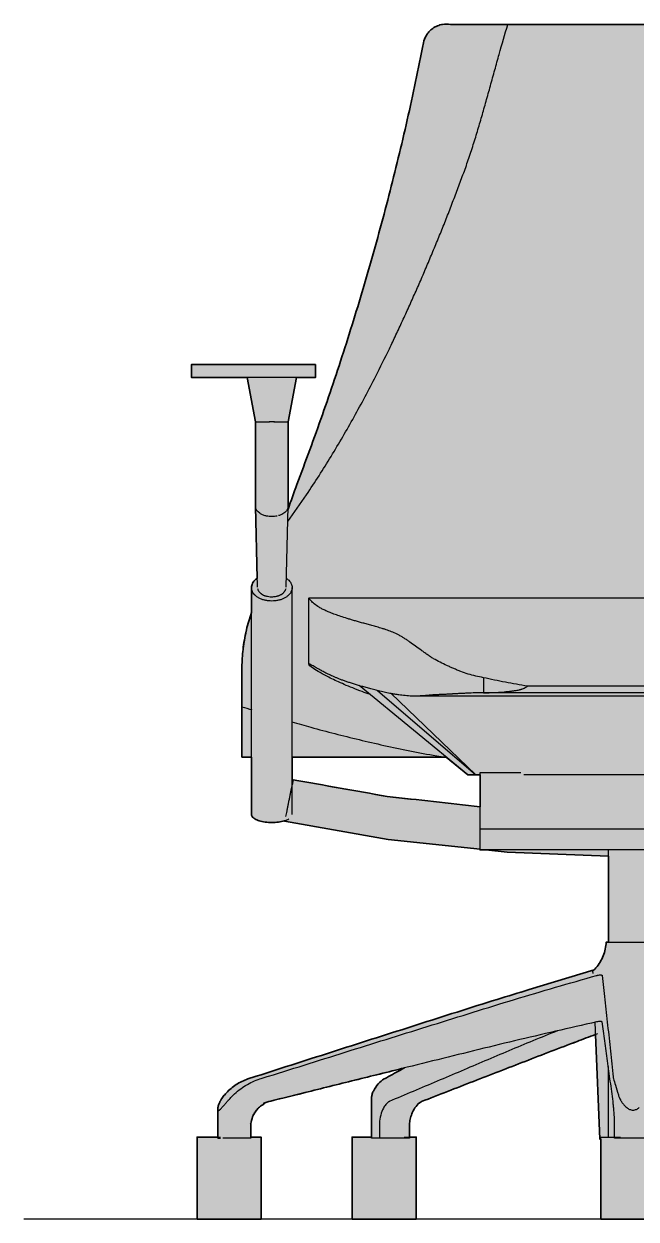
# Model space of a CAD drawing. Header units: millimetres. Extents: x 0 to 2114, y 0 to 2230.
# Drawn here: x 0 to 474, y 1303 to 2228 of the extents above; entities that cross this region are included whole.
import ezdxf

# ---------------------------------------------------------------- set-up
doc = ezdxf.new("R2010")
doc.units = ezdxf.units.MM
doc.layers.add('Blocks', color=7, linetype='Continuous')
doc.layers.add('Blocks$Fill', color=7, linetype='Continuous', true_color=0xffffff)
for name, color, linetype, lineweight, true_color in [('Blocks$Inner', 7, 'Continuous', 25, 0x007f00), ('Blocks$Outline', 7, 'Continuous', 35, 0xff3f3f), ('Groud', 7, 'Continuous', 25, 0x243775)]:
    doc.layers.add(name, color=color, linetype=linetype, lineweight=lineweight, true_color=true_color)

# ---------------------------------------------------------------- blocks, each defined once
blk = doc.blocks.new('Saly Office Chair Front')
at = {"layer": 'Blocks$Fill'}
h = blk.add_hatch(color=256, dxfattribs=at)
h.paths.add_polyline_path([(322.04, 923.9), (321.83, 923.85), (321.34, 923.7), (320.85, 923.55), (320.37, 923.37), (319.9, 923.19), (319.43, 922.99), (318.96, 922.78), (318.51, 922.55), (318.06, 922.32), (317.62, 922.07), (317.19, 921.81), (316.77, 921.54), (316.36, 921.26), (315.95, 920.96), (315.56, 920.66), (315.17, 920.35), (314.79, 920.02), (314.52, 919.77), (314.25, 919.52), (313.98, 919.26), (313.72, 919), (313.47, 918.73), (313.23, 918.45), (312.99, 918.17), (312.75, 917.89), (312.52, 917.6), (312.3, 917.31), (312.09, 917.01), (311.88, 916.72), (311.67, 916.41), (311.48, 916.1), (311.29, 915.79), (311.11, 915.48), (310.93, 915.16), (310.76, 914.84), (310.6, 914.52), (310.44, 914.19), (310.29, 913.86), (310.15, 913.53), (310.01, 913.19), (309.88, 912.86), (309.76, 912.52), (309.65, 912.18), (309.54, 911.83), (309.44, 911.49), (309.34, 911.14), (309.26, 910.79), (309.18, 910.44), (309.11, 910.09), (296.47, 850.35), (282.32, 791.92), (266.61, 734.32), (249.41, 677.71), (230.87, 622.32), (211.09, 568.27), (204.37, 549.29), (204.42, 616.87), (210.77, 651.03), (225.46, 651.03), (225.46, 661.21), (129.67, 661.21), (129.67, 651.03), (172.67, 651.03), (179.02, 616.87), (180.44, 495.74), (180.18, 495.56), (179.93, 495.38), (179.68, 495.19), (179.45, 495), (179.22, 494.81), (178.99, 494.61), (178.78, 494.41), (178.57, 494.2), (178.4, 494.02), (178.23, 493.84), (178.06, 493.65), (177.91, 493.47), (177.75, 493.28), (177.61, 493.09), (177.47, 492.89), (177.33, 492.7), (177.21, 492.5), (177.09, 492.3), (176.97, 492.1), (176.86, 491.9), (176.76, 491.7), (176.66, 491.49), (176.58, 491.29), (176.49, 491.08), (176.42, 490.87), (176.35, 490.66), (176.28, 490.45), (176.23, 490.24), (176.18, 490.03), (176.13, 489.82), (176.1, 489.61), (176.07, 489.39), (176.04, 489.18), (176.03, 488.97), (176.02, 488.75), (176.01, 488.54), (176.01, 469.24), (174.91, 465.94), (173.9, 462.61), (172.98, 459.26), (171.95, 455.04), (171.18, 451.39), (170.51, 447.79), (169.96, 444.25), (169.51, 440.75), (169.16, 437.33), (168.9, 433.95), (168.73, 430.6), (168.64, 427.27), (168.64, 411.58), (168.64, 396.45), (168.64, 358.36), (168.64, 357.44), (176.01, 357.44), (176.01, 313.1), (176.01, 313.04), (176.02, 312.97), (176.02, 312.91), (176.03, 312.84), (176.03, 312.78), (176.04, 312.71), (176.05, 312.65), (176.07, 312.59), (176.08, 312.52), (176.1, 312.46), (176.11, 312.39), (176.13, 312.33), (176.15, 312.26), (176.18, 312.2), (176.2, 312.13), (176.23, 312.07), (176.25, 312.01), (176.28, 311.94), (176.31, 311.88), (176.35, 311.81), (176.38, 311.75), (176.42, 311.69), (176.45, 311.62), (176.49, 311.56), (176.53, 311.5), (176.58, 311.44), (176.62, 311.37), (176.66, 311.31), (176.71, 311.25), (176.76, 311.19), (176.86, 311.06), (176.97, 310.94), (177.09, 310.82), (177.21, 310.7), (177.33, 310.58), (177.47, 310.46), (177.61, 310.34), (177.75, 310.23), (177.91, 310.11), (178.06, 310), (178.23, 309.89), (178.4, 309.77), (178.57, 309.66), (178.75, 309.56), (178.94, 309.45), (179.13, 309.35), (179.32, 309.24), (179.73, 309.04), (180.16, 308.85), (180.61, 308.66), (181.08, 308.48), (181.57, 308.31), (182.07, 308.14), (182.59, 307.99), (183.13, 307.84), (183.68, 307.7), (184.25, 307.57), (184.82, 307.45), (185.41, 307.35), (186.01, 307.25), (186.62, 307.16), (187.24, 307.08), (187.87, 307.01), (189.14, 306.9), (190.43, 306.84), (191.72, 306.82), (193.02, 306.84), (194.31, 306.9), (195.58, 307.01), (196.21, 307.08), (196.82, 307.16), (197.43, 307.25), (198.03, 307.35), (198.62, 307.45), (199.2, 307.57), (199.77, 307.7), (200.32, 307.84), (200.85, 307.99), (201.37, 308.14), (201.71, 308.25), (201.61, 307.78), (281.86, 293.78), (352.85, 286.11), (352.85, 285.62), (357.34, 285.62), (373.69, 283.85), (452.07, 280.84), (452.07, 214.38), (450.48, 214.38), (450.36, 213.01), (450.2, 211.65), (449.97, 210.29), (449.7, 208.95), (449.37, 207.61), (448.99, 206.3), (448.55, 204.99), (448.06, 203.71), (447.53, 202.45), (446.94, 201.21), (446.3, 199.99), (445.62, 198.8), (444.89, 197.64), (444.11, 196.51), (443.29, 195.41), (442.42, 194.34), (441.51, 193.31), (441.1, 192.88), (390.77, 177.53), (173.32, 108.43), (172.1, 108), (170.9, 107.54), (169.73, 107.05), (168.58, 106.52), (167.46, 105.96), (166.36, 105.37), (165.28, 104.74), (164.22, 104.08), (163.19, 103.39), (162.18, 102.67), (161.19, 101.91), (160.23, 101.12), (159.29, 100.29), (158.37, 99.44), (157.47, 98.54), (156.59, 97.62), (155.94, 96.92), (155.31, 96.21), (154.72, 95.5), (154.16, 94.78), (153.89, 94.41), (153.63, 94.05), (153.13, 93.31), (152.67, 92.58), (152.23, 91.84), (152.03, 91.48), (151.83, 91.11), (151.64, 90.74), (151.46, 90.37), (151.13, 89.64), (150.83, 88.93), (150.69, 88.58), (150.57, 88.23), (150.45, 87.89), (150.34, 87.55), (150.25, 87.21), (150.16, 86.88), (150.09, 86.55), (150.03, 86.22), (149.99, 85.98), (149.96, 85.75), (149.94, 85.54), (149.92, 85.34), (149.92, 85.21), (149.91, 85.09), (149.91, 63.5), (133.91, 63.5), (133.91, 31.75), (133.91, 0), (144.41, 0), (158.71, 0), (183.03, 0), (183.51, 0), (183.51, 1.08), (183.51, 63.5), (175.47, 63.5), (175.47, 74.13), (175.54, 74.56), (175.62, 74.98), (175.71, 75.4), (175.8, 75.82), (175.91, 76.24), (176.02, 76.65), (176.14, 77.06), (176.27, 77.46), (176.41, 77.87), (176.55, 78.27), (176.7, 78.66), (176.87, 79.06), (177.03, 79.44), (177.21, 79.83), (177.39, 80.21), (177.58, 80.59), (177.78, 80.97), (177.99, 81.34), (178.2, 81.7), (178.42, 82.07), (178.65, 82.42), (178.89, 82.78), (179.13, 83.13), (179.38, 83.47), (179.64, 83.81), (179.9, 84.14), (180.17, 84.47), (180.44, 84.8), (180.72, 85.11), (181.01, 85.43), (181.3, 85.73), (181.6, 86.03), (182.01, 86.42), (182.43, 86.8), (182.86, 87.17), (183.29, 87.52), (183.73, 87.87), (184.19, 88.2), (184.64, 88.51), (185.11, 88.82), (185.58, 89.11), (186.06, 89.39), (186.55, 89.65), (187.04, 89.9), (187.54, 90.14), (188.05, 90.37), (188.56, 90.58), (189.08, 90.78), (189.61, 90.96), (252.88, 106.68), (294.49, 116.98), (278.68, 108.43), (278.37, 108.24), (278.06, 108.05), (277.75, 107.85), (277.44, 107.64), (277.14, 107.43), (276.84, 107.21), (276.55, 106.98), (276.26, 106.74), (275.97, 106.5), (275.69, 106.25), (275.41, 106), (275.14, 105.73), (274.87, 105.47), (274.6, 105.19), (274.33, 104.9), (274.07, 104.61), (273.81, 104.32), (273.56, 104.01), (273.06, 103.38), (272.57, 102.72), (272.09, 102.04), (271.63, 101.32), (271.18, 100.58), (270.74, 99.81), (270.32, 99.01), (270.15, 98.68), (270, 98.36), (269.86, 98.03), (269.72, 97.7), (269.6, 97.37), (269.49, 97.04), (269.38, 96.7), (269.29, 96.37), (269.21, 96.03), (269.13, 95.69), (269.07, 95.35), (269.02, 95), (268.98, 94.66), (268.94, 94.31), (268.92, 93.97), (268.91, 93.63), (268.9, 63.5), (253.82, 63.5), (253.82, 31.75), (253.82, 0), (264.33, 0), (303.42, 0), (303.42, 1.08), (303.42, 63.5), (298.31, 63.5), (298.31, 74.13), (298.37, 74.68), (298.45, 75.23), (298.53, 75.77), (298.62, 76.3), (298.72, 76.83), (298.83, 77.36), (298.95, 77.88), (299.08, 78.4), (299.22, 78.91), (299.36, 79.41), (299.52, 79.92), (299.68, 80.41), (299.86, 80.9), (300.04, 81.38), (300.23, 81.86), (300.42, 82.33), (300.73, 83.01), (301.06, 83.68), (301.4, 84.33), (301.76, 84.96), (302.13, 85.56), (302.51, 86.14), (302.91, 86.7), (303.11, 86.97), (303.31, 87.23), (303.52, 87.49), (303.73, 87.74), (303.94, 87.99), (304.16, 88.22), (304.37, 88.45), (304.59, 88.68), (304.82, 88.9), (305.04, 89.11), (305.27, 89.31), (305.49, 89.51), (305.72, 89.7), (305.96, 89.88), (306.19, 90.06), (306.43, 90.23), (306.67, 90.39), (306.91, 90.55), (307.08, 90.66), (307.26, 90.76), (307.44, 90.87), (307.63, 90.96), (347.66, 106.53), (442.19, 142.75), (445.5, 61.71), (446.33, 61.71), (446.33, 0), (446.8, 0), (495.92, 0), (495.92, 1.08), (495.92, 61.71), (498.8, 61.71), (502.08, 142.01), (634.62, 90.96), (634.8, 90.87), (634.98, 90.76), (635.16, 90.66), (635.34, 90.55), (635.66, 90.34), (635.98, 90.12), (636.29, 89.88), (636.6, 89.64), (636.91, 89.38), (637.21, 89.11), (637.51, 88.83), (637.81, 88.53), (638.1, 88.23), (638.39, 87.91), (638.68, 87.58), (638.96, 87.24), (639.24, 86.88), (639.51, 86.52), (639.78, 86.14), (640.04, 85.76), (640.43, 85.16), (640.8, 84.54), (641.15, 83.89), (641.49, 83.23), (641.81, 82.55), (642.12, 81.86), (642.4, 81.14), (642.67, 80.42), (642.92, 79.67), (643.15, 78.92), (643.36, 78.15), (643.55, 77.37), (643.72, 76.58), (643.86, 75.77), (643.99, 74.96), (644.09, 74.13), (644.09, 63.5), (638.83, 63.5), (638.83, 31.75), (638.83, 0), (649.53, 0), (688.42, 0), (688.42, 1.08), (688.42, 63.5), (673.98, 63.5), (673.98, 89.64), (673.98, 89.98), (673.97, 90.33), (673.95, 90.68), (673.92, 91.02), (673.89, 91.37), (673.85, 91.72), (673.8, 92.06), (673.74, 92.4), (673.67, 92.79), (673.59, 93.17), (673.49, 93.55), (673.39, 93.93), (673.28, 94.3), (673.16, 94.68), (673.02, 95.05), (672.33, 96.91), (672.05, 97.63), (671.75, 98.33), (671.44, 99.01), (671.12, 99.67), (670.8, 100.32), (670.46, 100.95), (670.11, 101.56), (669.75, 102.15), (669.37, 102.73), (668.99, 103.29), (668.6, 103.83), (668.19, 104.35), (667.78, 104.85), (667.35, 105.33), (666.91, 105.79), (666.69, 106.01), (666.46, 106.22), (666.24, 106.43), (666, 106.64), (665.77, 106.84), (665.53, 107.04), (665.29, 107.23), (665.05, 107.42), (664.8, 107.6), (664.56, 107.77), (664.3, 107.94), (664.05, 108.11), (663.79, 108.27), (663.53, 108.43), (661.89, 109.36), (647.76, 116.98), (752.63, 90.96), (753.17, 90.78), (753.56, 90.63), (753.94, 90.47), (754.33, 90.31), (754.71, 90.14), (755.09, 89.96), (755.46, 89.77), (755.83, 89.58), (756.19, 89.38), (756.56, 89.17), (756.91, 88.96), (757.27, 88.74), (757.61, 88.51), (757.96, 88.27), (758.3, 88.03), (758.63, 87.78), (758.96, 87.52), (759.29, 87.26), (759.61, 86.99), (759.93, 86.71), (760.24, 86.42), (760.55, 86.13), (760.85, 85.84), (761.15, 85.53), (761.44, 85.22), (761.72, 84.91), (762, 84.59), (762.27, 84.26), (762.54, 83.93), (762.8, 83.59), (763.05, 83.25), (763.29, 82.9), (763.53, 82.55), (763.84, 82.07), (764.14, 81.58), (764.42, 81.09), (764.69, 80.59), (764.94, 80.08), (765.19, 79.57), (765.41, 79.05), (765.63, 78.52), (765.83, 77.99), (766.01, 77.45), (766.18, 76.91), (766.34, 76.37), (766.48, 75.82), (766.6, 75.26), (766.72, 74.7), (766.81, 74.13), (766.81, 63.5), (758.74, 63.5), (758.74, 31.75), (758.74, 0), (769.24, 0), (783.54, 0), (807.86, 0), (808.33, 0), (808.33, 1.08), (808.33, 63.5), (791.04, 63.5), (791.04, 87.8), (791.04, 87.91), (791.03, 88.03), (791.02, 88.14), (791.01, 88.26), (791, 88.38), (790.98, 88.5), (790.96, 88.62), (790.93, 88.75), (790.91, 88.87), (790.85, 89.12), (790.74, 89.51), (790.65, 89.79), (790.55, 90.07), (790.45, 90.36), (790.34, 90.66), (790.22, 90.95), (790.09, 91.25), (789.8, 91.84), (789.49, 92.45), (789.33, 92.76), (789.15, 93.07), (788.97, 93.38), (788.78, 93.69), (788.38, 94.31), (787.95, 94.93), (787.5, 95.55), (787.02, 96.18), (786.59, 96.7), (786.16, 97.22), (785.72, 97.73), (785.27, 98.23), (784.81, 98.72), (784.34, 99.2), (783.86, 99.67), (783.38, 100.13), (782.89, 100.59), (782.38, 101.03), (781.87, 101.46), (781.35, 101.89), (780.83, 102.3), (780.29, 102.71), (779.75, 103.11), (779.19, 103.49), (778.63, 103.87), (778.06, 104.24), (777.48, 104.6), (776.89, 104.95), (776.29, 105.29), (775.68, 105.62), (775.06, 105.94), (774.44, 106.26), (773.16, 106.86), (771.85, 107.42), (770.5, 107.94), (769.12, 108.43), (551.47, 177.53), (504.06, 191.99), (503.15, 192.92), (502.23, 193.93), (501.34, 194.98), (500.5, 196.07), (499.71, 197.19), (498.96, 198.34), (498.26, 199.52), (497.6, 200.72), (496.99, 201.96), (496.44, 203.21), (495.93, 204.49), (495.47, 205.78), (495.07, 207.09), (494.72, 208.42), (494.42, 209.76), (494.18, 211.11), (493.99, 212.47), (493.86, 213.84), (493.82, 214.38), (490.17, 214.38), (490.17, 281.05), (558.3, 283.14), (583.01, 285.62), (590.65, 285.62), (590.65, 286.39), (650.21, 292.36), (741.52, 307.95), (742.27, 307.75), (743.05, 307.57), (743.62, 307.45), (744.21, 307.35), (744.81, 307.25), (745.42, 307.16), (746.04, 307.08), (746.67, 307.01), (747.94, 306.9), (749.23, 306.84), (750.52, 306.82), (751.82, 306.84), (753.11, 306.9), (754.38, 307.01), (755.01, 307.08), (755.62, 307.16), (756.23, 307.25), (756.83, 307.35), (757.42, 307.45), (758, 307.57), (758.57, 307.7), (759.12, 307.84), (759.65, 307.99), (760.17, 308.14), (760.68, 308.31), (761.16, 308.48), (761.63, 308.66), (762.08, 308.85), (762.51, 309.04), (762.92, 309.24), (763.12, 309.35), (763.31, 309.45), (763.5, 309.56), (763.68, 309.66), (763.85, 309.77), (764.02, 309.89), (764.18, 310), (764.34, 310.11), (764.49, 310.23), (764.64, 310.34), (764.78, 310.46), (764.91, 310.58), (765.04, 310.7), (765.16, 310.82), (765.27, 310.94), (765.38, 311.06), (765.49, 311.19), (765.53, 311.25), (765.58, 311.31), (765.63, 311.37), (765.67, 311.44), (765.71, 311.5), (765.75, 311.56), (765.79, 311.62), (765.83, 311.69), (765.87, 311.75), (765.9, 311.81), (765.93, 311.88), (765.96, 311.94), (765.99, 312.01), (766.02, 312.07), (766.05, 312.13), (766.07, 312.2), (766.09, 312.26), (766.11, 312.33), (766.13, 312.39), (766.15, 312.46), (766.17, 312.52), (766.18, 312.59), (766.19, 312.65), (766.2, 312.71), (766.21, 312.78), (766.22, 312.84), (766.23, 312.91), (766.23, 312.97), (766.23, 313.04), (766.23, 313.1), (766.23, 357.44), (773.61, 357.44), (773.61, 358.36), (773.61, 396.45), (773.61, 411.58), (773.61, 427.27), (773.52, 430.57), (773.35, 433.89), (773.09, 437.25), (772.75, 440.63), (772.3, 444.12), (771.75, 447.66), (771.09, 451.27), (770.32, 454.93), (769.27, 459.25), (768.34, 462.6), (767.33, 465.93), (766.23, 469.24), (766.23, 488.54), (766.23, 488.75), (766.22, 488.97), (766.2, 489.18), (766.18, 489.39), (766.15, 489.61), (766.11, 489.82), (766.07, 490.03), (766.02, 490.24), (765.96, 490.45), (765.9, 490.66), (765.83, 490.87), (765.75, 491.08), (765.67, 491.29), (765.58, 491.49), (765.49, 491.7), (765.38, 491.9), (765.27, 492.1), (765.16, 492.3), (765.04, 492.5), (764.91, 492.7), (764.78, 492.89), (764.64, 493.09), (764.49, 493.28), (764.34, 493.47), (764.18, 493.65), (764.02, 493.84), (763.85, 494.02), (763.68, 494.2), (763.47, 494.41), (763.25, 494.61), (763.03, 494.81), (762.8, 495), (762.56, 495.19), (762.32, 495.38), (762.07, 495.56), (761.81, 495.74), (763.22, 616.87), (769.57, 651.03), (797.02, 651.03), (797.02, 661.21), (701.23, 661.21), (701.23, 651.98), (692.87, 677.59), (675.66, 734.26), (659.85, 792.23), (645.51, 851.55), (633.14, 910.09), (633.04, 910.56), (632.93, 911.03), (632.81, 911.49), (632.67, 911.95), (632.52, 912.41), (632.36, 912.86), (632.19, 913.31), (632, 913.75), (631.81, 914.19), (631.6, 914.63), (631.37, 915.06), (631.14, 915.48), (630.89, 915.9), (630.64, 916.31), (630.37, 916.72), (630.09, 917.11), (629.8, 917.51), (629.49, 917.89), (629.18, 918.27), (628.86, 918.63), (628.52, 919), (628.18, 919.35), (627.82, 919.69), (627.45, 920.02), (627.08, 920.35), (626.69, 920.66), (626.29, 920.96), (625.89, 921.26), (625.48, 921.54), (625.05, 921.81), (624.62, 922.07), (624.18, 922.32), (623.85, 922.5), (623.51, 922.67), (623.17, 922.83), (622.82, 922.99), (622.47, 923.14), (622.11, 923.28), (621.76, 923.42), (621.4, 923.54), (621.03, 923.66), (620.66, 923.78), (620.29, 923.88), (619.92, 923.98), (619.55, 924.07), (619.17, 924.15), (618.79, 924.22), (618.41, 924.28), (618.03, 924.34), (617.65, 924.39), (617.26, 924.43), (616.88, 924.46), (616.49, 924.48), (616.1, 924.5), (615.72, 924.5), (615.33, 924.5), (614.94, 924.49), (614.56, 924.47), (614.17, 924.44), (613.79, 924.41), (613.4, 924.36), (613.02, 924.31), (612.63, 924.25), (612.25, 924.18), (567.96, 924.18), (329.99, 924.18), (329.61, 924.25), (329.23, 924.31), (328.85, 924.36), (328.47, 924.41), (328.09, 924.44), (327.71, 924.47), (327.32, 924.49), (326.94, 924.5), (326.56, 924.5), (326.17, 924.5), (325.79, 924.48), (325.41, 924.46), (325.02, 924.43), (324.64, 924.39), (324.26, 924.35), (323.88, 924.29), (323.42, 924.21), (322.95, 924.12), (322.49, 924.02)], flags=0)
h.paths.add_polyline_path([(326.58, 357.44), (343.4, 343.59), (349.54, 343.59), (352.85, 343.59), (352.85, 318.97), (280.92, 327.02), (208.22, 339.87), (208.22, 339.87), (207.43, 336.03), (207.43, 357.44)], flags=0)
h.paths.add_polyline_path([(734.81, 339.07), (734.62, 339.99), (644.69, 324.68), (590.65, 319.33), (590.65, 343.59), (598.85, 343.59), (615.67, 357.44), (734.81, 357.44)], flags=0)
h.paths.add_polyline_path([(731.47, 651.03), (737.82, 616.87), (737.82, 615.55), (737.88, 549.29), (731.16, 568.27), (711.41, 622.22), (701.55, 651.03)], flags=0)
at = {"layer": 'Blocks$Inner'}
for p, q in [((374.29, 924.18), (329.99, 924.18)), ((204.37, 549.29), (211.09, 568.27)), ((176.01, 313.1), (176.01, 488.54)), ((207.43, 313.1), (207.43, 488.54)), ((220.45, 429.18), (220.45, 480.51)), ((220.64, 480.66), (721.61, 480.66)), ((355.47, 418.89), (355.47, 407.21)), ((586.77, 407.21), (355.47, 407.21)), ((552.76, 412.31), (389.49, 412.31)), ((640.52, 404.53), (301.72, 404.53)), ((326.67, 357.44), (207.38, 357.44)), ((555.43, 343.59), (386.81, 343.59)), ((452.07, 214.38), (452.07, 285.66)), ((452.07, 63.37), (452.07, 118.02)), ((149.91, 62.56), (149.91, 85.09)), ((275, 74.13), (275, 62.56)), ((149.99, 62.56), (152, 62.56))]:
    blk.add_line(p, q, dxfattribs=at)
for points in [[(374.29, 924.18), (567.96, 924.18), (612.25, 924.18)], [(172.67, 651.03), (179.02, 616.87), (179.13, 616.87), (179.46, 616.87), (179.99, 616.87), (180.72, 616.87), (181.65, 616.87), (182.74, 616.87), (183.99, 616.87), (185.37, 616.87), (186.86, 616.87), (188.44, 616.87), (190.07, 616.87)], [(193.38, 616.87), (195.01, 616.87), (196.58, 616.87), (198.07, 616.87), (199.45, 616.87), (200.7, 616.87), (201.8, 616.87), (202.72, 616.87), (203.46, 616.87), (203.99, 616.87), (204.31, 616.87), (204.42, 616.87), (210.77, 651.03)], [(180.61, 488.81), (179.02, 551.44), (179.02, 553.08), (179.02, 554.59), (179.02, 556.1), (179.02, 557.6), (179.02, 559.11), (179.02, 560.61), (179.02, 562.1), (179.02, 563.59), (179.02, 565.08), (179.02, 566.57), (179.02, 568.05), (179.02, 569.52), (179.02, 571), (179.02, 572.47), (179.02, 573.94), (179.02, 575.4), (179.02, 576.86), (179.02, 578.31), (179.02, 579.76), (179.02, 581.21), (179.02, 582.65), (179.02, 584.09), (179.02, 585.52), (179.02, 586.95), (179.02, 588.38), (179.02, 589.8), (179.02, 591.22), (179.02, 592.63), (179.02, 594.04), (179.02, 595.44), (179.02, 596.84), (179.02, 598.23), (179.02, 599.62), (179.02, 601.01), (179.02, 612.89), (179.02, 614.22), (179.02, 615.55), (179.02, 616.87)], [(202.83, 488.81), (204.42, 551.44), (204.42, 553.08), (204.42, 554.59), (204.42, 556.1), (204.42, 557.6), (204.42, 559.11), (204.42, 560.61), (204.42, 562.1), (204.42, 563.59), (204.42, 565.08), (204.42, 566.57), (204.42, 568.05), (204.42, 569.52), (204.42, 571), (204.42, 572.47), (204.42, 573.94), (204.42, 575.4), (204.42, 576.86), (204.42, 578.31), (204.42, 579.76), (204.42, 581.21), (204.42, 582.65), (204.42, 584.09), (204.42, 585.52), (204.42, 586.95), (204.42, 588.38), (204.42, 589.8), (204.42, 591.22), (204.42, 592.63), (204.42, 594.04), (204.42, 595.44), (204.42, 596.84), (204.42, 598.23), (204.42, 599.62), (204.42, 601.01), (204.42, 612.89), (204.42, 614.22), (204.42, 615.55), (204.42, 616.87)], [(283.79, 406.81), (349.54, 343.59), (343.4, 343.59), (259.36, 412.79)], [(273.51, 409.07), (349.54, 343.59), (352.85, 343.59)], [(168.64, 396.45), (168.64, 358.36), (168.64, 357.44), (176.18, 357.44)], [(352.85, 302.05), (352.85, 345.5), (384.38, 345.5)], [(352.85, 318.97), (280.92, 327.02), (208.22, 339.87)], [(352.85, 286.11), (281.86, 293.78), (201.61, 307.78), (201.71, 308.25)], [(452.07, 280.84), (373.69, 283.85), (357.02, 285.66)], [(440.26, 190.1), (440.18, 191.94), (440.57, 192.32), (441.51, 193.31), (442.42, 194.34), (443.29, 195.41), (444.11, 196.51), (444.89, 197.64), (445.62, 198.8), (446.3, 199.99), (446.94, 201.21), (447.53, 202.45), (448.06, 203.71), (448.55, 204.99), (448.99, 206.3), (449.37, 207.61), (449.7, 208.95), (449.97, 210.29), (450.2, 211.65), (450.36, 213.01), (450.48, 214.38), (472.15, 214.38), (493.82, 214.38)], [(390.77, 177.53), (441.1, 192.88)], [(446.33, 61.71), (445.5, 61.71), (441.8, 152.28)], [(298.31, 74.13), (298.31, 62.56), (275, 62.56), (270.32, 62.56), (268.9, 62.56), (268.91, 93.63)], [(175.47, 74.13), (175.47, 62.56), (161.88, 62.56), (153.93, 62.56)], [(485.32, 74.13), (485.32, 62.56), (482.42, 62.56), (471.12, 62.56), (459.83, 62.56), (456.92, 62.56), (456.92, 74.13)], [(144.41, 0), (133.91, 0), (133.91, 1.08), (133.91, 11.48), (133.91, 31.75), (133.91, 63.5), (151.99, 63.5)], [(175.47, 63.5), (183.51, 63.5), (183.51, 31.75), (183.51, 11.48), (183.51, 1.08), (183.51, 0), (158.71, 0)], [(294.05, 63.5), (303.42, 63.5), (303.42, 31.75), (303.42, 11.48), (303.42, 1.08), (303.42, 0), (278.62, 0), (264.33, 0), (253.82, 0), (253.82, 1.08), (253.82, 11.48), (253.82, 31.75), (253.82, 63.5), (269.21, 63.5)], [(480.88, 63.5), (495.92, 63.5), (495.92, 31.75), (495.92, 11.48), (495.92, 1.08), (495.92, 0), (471.12, 0), (446.8, 0), (446.33, 0), (446.33, 11.48), (446.33, 31.75), (446.33, 63.5), (461.36, 63.5)], [(183.03, 0), (158.71, 0), (134.39, 0)]]:
    blk.add_lwpolyline(points, dxfattribs=at)
for points in [[(225.46, 661.21), (225.46, 651.03), (129.67, 651.03), (129.67, 661.21)], [(352.85, 302.05), (590.65, 302.05), (590.65, 285.62), (352.85, 285.62)]]:
    blk.add_lwpolyline(points, close=True, dxfattribs=at)
for points, knots in [([(204.13, 539.83), (209.07, 546.6), (217.28, 558.27), (228.38, 575.11), (237.68, 590.04), (246.68, 605.21), (255.46, 620.66), (263.94, 636.31), (273.1, 653.91), (280.99, 669.79), (287.79, 684.02), (292.82, 694.84), (297.81, 705.74), (302.71, 716.66), (307.53, 727.66), (312.28, 738.8), (316.96, 749.97), (321.58, 761.11), (326.11, 772.34), (330.53, 783.8), (334.86, 795.22), (339.14, 806.52), (342.58, 816.07), (345.23, 823.85), (347.16, 829.8), (349.01, 835.74), (351.38, 843.5), (354.21, 853.12), (357.5, 864.76), (360.84, 876.81), (364.24, 889.09), (368.73, 905.18), (372.07, 916.79), (374.29, 924.18)], [-0.9763053, -0.9763053, -0.9763053, -0.9763053, -0.9166667, -0.875, -0.8333333, -0.7916667, -0.75, -0.7083333, -0.6666667, -0.6111111, -0.5833333, -0.5555556, -0.5277778, -0.5, -0.4722222, -0.4444444, -0.4166667, -0.3888889, -0.3611111, -0.3333333, -0.3055556, -0.2777778, -0.25, -0.2361111, -0.2222222, -0.2083333, -0.1944444, -0.1666667, -0.1388889, -0.1111111, -0.0833333, -0.0555556, 0, 0, 0, 0]), ([(309.11, 910.09), (309.47, 911.97), (310.32, 914.25), (311.86, 916.73), (313.03, 918.29), (314.96, 920.32), (317.98, 922.45), (323.04, 924.52), (327.29, 924.7), (329.99, 924.18)], [1, 1, 1, 1, 1.214286, 1.267857, 1.321429, 1.428571, 1.571429, 1.714286, 2, 2, 2, 2]), ([(329.99, 924.18), (327.98, 924.57), (325.26, 924.62), (322.64, 924.06), (322.04, 923.9)], [-2, -2, -2, -2, -1.7857143, -1.7197225, -1.7197225, -1.7197225, -1.7197225]), ([(183.92, 545.21), (183.37, 545.48), (180.78, 546.99), (179.3, 549.14), (179.07, 550.91)], [0.2101155, 0.2101155, 0.2101155, 0.2101155, 0.2625553, 0.4730816, 0.4730816, 0.4730816, 0.4730816]), ([(204.37, 550.91), (204.2, 549.58), (203.03, 547.41), (200.15, 545.42), (198.38, 544.69), (197.77, 544.48)], [-0.4736842, -0.4736842, -0.4736842, -0.4736842, -0.3157895, -0.2105263, -0.1578947, -0.1578947, -0.1578947, -0.1578947]), ([(187.6, 543.94), (187.27, 544.01), (185.96, 544.34), (184.75, 544.8), (183.92, 545.21)], [0.1049525, 0.1049525, 0.1049525, 0.1049525, 0.1311682, 0.2101155, 0.2101155, 0.2101155, 0.2101155]), ([(191.72, 478.19), (190.86, 478.19), (189.13, 478.28), (186.6, 478.7), (184.21, 479.39), (182.03, 480.33), (180.11, 481.5), (178.51, 482.85), (177.27, 484.36), (176.42, 485.99), (175.99, 487.68), (175.99, 489.4), (176.42, 491.09), (177.27, 492.72), (178.57, 494.31), (179.74, 495.27), (180.44, 495.74)], [0, 0, 0, 0, 0.0526316, 0.1052632, 0.1578947, 0.2105263, 0.2631579, 0.3157895, 0.3684211, 0.4210526, 0.4736842, 0.5263158, 0.5789474, 0.6315789, 0.6842105, 0.7448864, 0.7448864, 0.7448864, 0.7448864]), ([(203.01, 495.74), (203.7, 495.27), (204.87, 494.31), (206.18, 492.72), (207.02, 491.09), (207.45, 489.4), (207.45, 487.68), (207.02, 485.99), (206.18, 484.36), (204.94, 482.85), (203.33, 481.5), (201.42, 480.33), (199.23, 479.39), (196.85, 478.7), (194.32, 478.28), (192.59, 478.19), (191.72, 478.19)], [-0.7448864, -0.7448864, -0.7448864, -0.7448864, -0.6842105, -0.6315789, -0.5789474, -0.5263158, -0.4736842, -0.4210526, -0.3684211, -0.3157895, -0.2631579, -0.2105263, -0.1578947, -0.1052632, -0.0526316, 0, 0, 0, 0]), ([(180.71, 487.93), (180.78, 487.6), (180.93, 487.1), (181.23, 486.44), (181.57, 485.87), (182.04, 485.22), (182.59, 484.62), (183.03, 484.24), (183.25, 484.07), (183.41, 483.96), (183.83, 483.65), (184.58, 483.12), (185.52, 482.65), (186.2, 482.41), (186.46, 482.32), (186.87, 482.2), (187.79, 481.96), (189.41, 481.66), (190.92, 481.49), (191.72, 481.42)], [0.5555556, 0.5555556, 0.5555556, 0.5555556, 0.6111111, 0.6388889, 0.6666667, 0.7083333, 0.75, 0.7708333, 0.7760417, 0.78125, 0.7916667, 0.8333333, 0.875, 0.8854167, 0.890625, 0.8958333, 0.9166667, 0.9583333, 1, 1, 1, 1]), ([(191.72, 481.42), (192.26, 481.47), (193.29, 481.57), (194.69, 481.78), (195.74, 481.99), (196.41, 482.16), (196.78, 482.26), (197.05, 482.34), (197.31, 482.43), (197.63, 482.55), (198.17, 482.77), (198.84, 483.13), (199.42, 483.51), (199.79, 483.78), (200, 483.93), (200.21, 484.08), (200.45, 484.27), (200.8, 484.58), (201.19, 484.98), (201.58, 485.46), (201.93, 485.95), (202.22, 486.44), (202.52, 487.1), (202.67, 487.6), (202.73, 487.93)], [1, 1, 1, 1, 1.0277778, 1.0555556, 1.0833333, 1.0972222, 1.1041667, 1.1111111, 1.1180556, 1.125, 1.1388889, 1.1666667, 1.1944444, 1.2083333, 1.2152778, 1.2222222, 1.2361111, 1.25, 1.2777778, 1.3055556, 1.3333333, 1.3611111, 1.3888889, 1.4444444, 1.4444444, 1.4444444, 1.4444444]), ([(355.47, 418.89), (353.45, 419.23), (349.45, 420.03), (343.61, 421.65), (338.88, 423.29), (335.63, 424.57), (333.8, 425.34), (332.44, 425.93), (331.08, 426.53), (329.29, 427.31), (326.19, 428.68), (321.85, 430.72), (317.66, 433.02), (314.39, 435.08), (311.97, 436.74), (309.61, 438.44), (306.56, 440.65), (302.86, 443.37), (299.25, 445.98), (296.72, 447.71), (295.27, 448.66), (294.18, 449.35), (293.09, 450.03), (291.63, 450.92), (289.07, 452.4), (285.42, 454.12), (281.84, 455.38), (279.41, 456.2), (278.04, 456.64), (276.02, 457.27), (273.04, 458.13), (269.18, 459.2), (265.49, 460.21), (262, 461.18), (258.73, 462.11), (255.65, 462.99), (252.75, 463.84), (249.09, 464.95), (244.97, 466.27), (240.62, 467.79), (236.84, 469.24), (233.57, 470.65), (230.74, 472.02), (227.52, 473.8), (224.41, 476), (221.99, 478.36), (220.53, 480.07), (220.36, 480.59), (220.54, 480.64)], [166.2731995, 166.2731995, 166.2731995, 166.2731995, 166.2836162, 166.2940328, 166.3044495, 166.3096578, 166.312262, 166.3148662, 166.3174703, 166.3200745, 166.3252828, 166.3356995, 166.3461162, 166.3513245, 166.3565328, 166.3617412, 166.3669495, 166.3773662, 166.3877828, 166.3929912, 166.3955953, 166.3981995, 166.4008037, 166.4034078, 166.4086162, 166.4190328, 166.4294495, 166.4346578, 166.437262, 166.4398662, 166.4502828, 166.4606995, 166.4711162, 166.4815328, 166.4919495, 166.5023662, 166.5127828, 166.5231995, 166.5440328, 166.5648662, 166.5856995, 166.6065328, 166.6273662, 166.6481995, 166.6898662, 166.7315328, 166.7731995, 166.8148662, 166.8148662, 166.8148662, 166.8148662]), ([(176.02, 469.27), (174.49, 464.86), (171.83, 455.67), (169.31, 441.32), (168.7, 431.9), (168.64, 427.27)], [0.0201695, 0.0201695, 0.0201695, 0.0201695, 0.3333333, 0.6666667, 1, 1, 1, 1]), ([(268, 405.75), (265.79, 406.54), (258.42, 409.23), (247.33, 413.7), (236.49, 418.72), (228.66, 422.93), (221.78, 427.3), (220.35, 428.91), (220.45, 429.22)], [0.1632181, 0.1632181, 0.1632181, 0.1632181, 0.1818182, 0.2272727, 0.2727273, 0.3181818, 0.3636364, 0.4580118, 0.4580118, 0.4580118, 0.4580118]), ([(355.47, 407.21), (353.36, 407.18), (349.16, 407.09), (344, 406.91), (339.92, 406.72), (336.88, 406.56), (334.38, 406.42), (332.63, 406.32), (331.64, 406.26), (330.9, 406.22), (330.15, 406.17), (329.17, 406.12), (327.44, 406.03), (324.98, 405.92), (322.05, 405.8), (318.19, 405.62), (313.44, 405.31), (308.84, 404.9), (305.26, 404.62), (302.6, 404.52), (299.99, 404.54), (297.42, 404.69), (294.89, 404.96), (292.41, 405.28), (290.38, 405.56), (288.79, 405.79), (287.61, 405.97), (286.44, 406.15), (284.9, 406.41), (282.24, 406.9), (278.57, 407.69), (275.06, 408.55), (272.35, 409.25), (269.71, 409.93), (266.55, 410.74), (262.96, 411.71), (259.56, 412.65), (256.35, 413.61), (253.33, 414.56), (250.52, 415.49), (247.88, 416.4), (245.39, 417.3), (243.06, 418.2), (240.9, 419.08), (238.9, 419.94), (237.01, 420.8), (235.24, 421.64), (233.62, 422.44), (232.12, 423.22), (230.24, 424.22), (228.18, 425.37), (225.41, 426.97), (222.89, 428.47), (221, 429.4), (220.46, 429.37), (220.45, 429.18)], [178.952013, 178.952013, 178.952013, 178.952013, 178.9633766, 178.9747403, 178.9804221, 178.9861039, 178.9917857, 178.9946266, 178.9960471, 178.9974675, 178.998888, 179.0003085, 179.0031494, 179.0088312, 179.014513, 179.0201948, 179.0315585, 179.0429221, 179.0486039, 179.0542857, 179.0599675, 179.0656494, 179.0713312, 179.077013, 179.0826948, 179.0855357, 179.0883766, 179.0912175, 179.0940585, 179.0997403, 179.1111039, 179.1224675, 179.1281494, 179.1338312, 179.1451948, 179.1565585, 179.1679221, 179.1792857, 179.1906494, 179.202013, 179.2133766, 179.2247403, 179.2361039, 179.2474675, 179.2588312, 179.2701948, 179.2815585, 179.2929221, 179.3042857, 179.3156494, 179.3383766, 179.3611039, 179.4065585, 179.452013, 179.4974675, 179.4974675, 179.4974675, 179.4974675]), ([(355.47, 407.21), (357.41, 407.21), (361.27, 407.27), (367.08, 407.56), (371.43, 407.91), (374.33, 408.22), (375.78, 408.38), (376.99, 408.53), (377.95, 408.66), (378.67, 408.77), (379.39, 408.88), (380.37, 409.01), (381.59, 409.19), (382.79, 409.4), (383.73, 409.62), (384.41, 409.82), (385.08, 410.04), (385.96, 410.38), (387.47, 411.04), (388.7, 411.77), (389.49, 412.31)], [0, 0, 0, 0, 0.166667, 0.333333, 0.5, 0.541667, 0.583333, 0.625, 0.645833, 0.666667, 0.6875, 0.708333, 0.75, 0.791667, 0.8125, 0.833333, 0.854167, 0.875, 0.916667, 1, 1, 1, 1]), ([(207.32, 384.61), (212.19, 383.22), (223.14, 380.15), (240.46, 375.58), (259.16, 370.9), (278.38, 366.45), (298.46, 362.27), (312.27, 359.64), (319.29, 358.36)], [0.2736236, 0.2736236, 0.2736236, 0.2736236, 0.375, 0.5, 0.625, 0.75, 0.875, 1, 1, 1, 1]), ([(189.08, 110.45), (210.2, 117.09), (241.88, 127.04), (284.13, 140.3), (326.39, 153.48), (379.4, 170.14), (421.76, 182.46), (442.95, 188.47)], [8, 8, 8, 8, 8.25, 8.375, 8.5, 8.75, 9, 9, 9, 9]), ([(442.95, 188.47), (443.19, 188.54), (443.69, 188.65), (444.72, 188.83), (445.95, 188.93), (446.82, 188.83), (447.19, 188.64), (447.27, 188.53), (447.28, 188.46)], [9, 9, 9, 9, 9.125, 9.25, 9.5, 9.75, 9.875, 10, 10, 10, 10]), ([(447.28, 188.46), (447.99, 182.39), (449.4, 169.96), (451.18, 153.24), (452.59, 139.99), (454, 126.66), (455.06, 116.67), (455.77, 110)], [10, 10, 10, 10, 10.25, 10.5, 10.625, 10.75, 11, 11, 11, 11]), ([(414.22, 184.52), (398.2, 179.79), (361.4, 168.71), (314.25, 153.57), (272.8, 140.36), (231.37, 127.08), (200.3, 117.12), (179.59, 110.46)], [0.0573494, 0.0573494, 0.0573494, 0.0573494, 0.25, 0.5, 0.625, 0.75, 1, 1, 1, 1]), ([(412.81, 145.68), (406.43, 143.13), (387.7, 135.56), (356.59, 122.34), (319.63, 106.7), (294.97, 96.21), (282.65, 90.96)], [0.1207045, 0.1207045, 0.1207045, 0.1207045, 0.25, 0.5, 0.75, 1, 1, 1, 1]), ([(443.64, 143.28), (438.37, 141.36), (419.73, 134.48), (387.68, 122.03), (347.66, 106.55), (320.97, 96.16), (307.63, 90.96)], [-51.3459487, -51.3459487, -51.3459487, -51.3459487, -51.2473757, -50.9973757, -50.7473757, -50.4973757, -50.4973757, -50.4973757, -50.4973757]), ([(156.59, 97.62), (155.71, 96.69), (154.48, 95.27), (153.28, 93.56), (152.66, 92.58), (152.23, 91.84), (151.82, 91.11), (151.46, 90.37), (151.13, 89.64), (150.73, 88.69), (150.31, 87.54), (150.1, 86.65), (150.03, 86.22)], [3, 3, 3, 3, 3.25, 3.375, 3.4375, 3.5, 3.5625, 3.625, 3.6875, 3.75, 3.875, 4, 4, 4, 4]), ([(153.18, 86.22), (153.79, 86.94), (154.63, 87.88), (155.67, 89.07), (156.19, 89.69), (156.72, 90.3), (157.26, 90.92), (157.82, 91.54), (158.56, 92.37), (159.89, 93.82), (161.08, 95.04), (161.88, 95.86)], [5, 5, 5, 5, 5.25, 5.3125, 5.375, 5.4375, 5.5, 5.5625, 5.625, 5.75, 6, 6, 6, 6]), ([(268.91, 93.63), (268.91, 93.86), (268.94, 94.31), (269.04, 95.23), (269.35, 96.83), (269.87, 98.14), (270.32, 99.01)], [23.243673, 23.243673, 23.243673, 23.243673, 23.293673, 23.343673, 23.443673, 23.643673, 23.643673, 23.643673, 23.643673]), ([(459.83, 96.11), (460.06, 95.27), (460.54, 94), (461.29, 92.51), (461.76, 91.65), (462.15, 91.01), (462.57, 90.38), (463.01, 89.74), (463.48, 89.11), (464.15, 88.3), (465.07, 87.33), (465.89, 86.58), (466.32, 86.22)], [13, 13, 13, 13, 13.25, 13.375, 13.4375, 13.5, 13.5625, 13.625, 13.6875, 13.75, 13.875, 14, 14, 14, 14]), ([(150.03, 86.22), (149.98, 85.89), (149.9, 85.3), (149.92, 84.76), (150.01, 84.42), (150.16, 84.14), (150.46, 83.95), (150.9, 84.14), (151.33, 84.43), (151.67, 84.69), (152.03, 84.98), (152.53, 85.46), (152.91, 85.89), (153.18, 86.22)], [4, 4, 4, 4, 4.125, 4.25, 4.3125, 4.375, 4.5, 4.625, 4.6875, 4.75, 4.8125, 4.875, 5, 5, 5, 5]), ([(189.08, 90.78), (187.68, 90.26), (185.04, 88.96), (180.9, 85.68), (177.26, 80.75), (175.83, 76.42), (175.47, 74.13)], [86.018684, 86.018684, 86.018684, 86.018684, 86.218684, 86.418684, 86.718684, 87.018684, 87.018684, 87.018684, 87.018684]), ([(282.07, 90.6), (281.28, 90.06), (279.82, 88.73), (277.66, 85.46), (275.85, 80.6), (275.17, 76.36), (275, 74.13)], [1.052036, 1.052036, 1.052036, 1.052036, 1.252036, 1.452036, 1.752036, 2.052036, 2.052036, 2.052036, 2.052036]), ([(306.91, 90.55), (305.62, 89.73), (303.2, 87.51), (300.57, 83.08), (298.98, 78.44), (298.47, 75.61), (298.31, 74.13)], [-49.497376, -49.497376, -49.497376, -49.497376, -49.197376, -48.897376, -48.697376, -48.497376, -48.497376, -48.497376, -48.497376])]:
    blk.add_open_spline(points, degree=3, knots=knots, dxfattribs=at)
for points in [[(211.09, 568.27), (217.88, 586.06), (231.08, 622.09), (249.64, 677.5), (266.85, 734.15), (282.59, 791.83), (296.71, 850.1), (305.15, 889.96), (309.11, 910.09)], [(191.72, 616.87), (190.98, 616.87), (190.29, 616.87), (189.64, 616.87)], [(193.81, 616.87), (193.16, 616.87), (192.46, 616.87), (191.72, 616.87)], [(189.63, 543.62), (188.93, 543.69), (188.26, 543.8), (187.6, 543.94)], [(191.72, 543.5), (191.02, 543.5), (190.32, 543.54), (189.63, 543.62)], [(195.85, 543.94), (195.18, 543.8), (193.82, 543.58), (192.42, 543.5), (191.72, 543.5)], [(197.77, 544.48), (197.53, 544.39), (197.28, 544.32), (197.03, 544.24)], [(169.51, 440.75), (170.05, 445.38), (170.84, 450.14), (171.95, 455.04)], [(168.64, 427.27), (168.64, 421.96), (168.64, 411.49), (168.64, 401.39), (168.64, 396.45)], [(389.49, 412.31), (383.76, 413.23), (372.37, 415.24), (361.08, 417.61), (355.47, 418.89)], [(168.64, 396.45), (171.21, 395.61), (173.79, 394.78), (176.38, 393.95)], [(319.29, 358.36), (321.6, 358.01), (323.95, 357.78), (326.35, 357.63)], [(208.22, 339.87), (208.22, 339.87), (208.19, 339.71), (208.04, 338.98), (207.8, 337.79), (207.46, 336.18), (207.05, 334.19), (206.58, 331.89), (206.05, 329.34), (205.5, 326.62), (205.11, 324.76), (204.92, 323.82)], [(204.92, 323.82), (204.73, 322.89), (204.34, 321.02), (203.78, 318.31), (203.26, 315.76), (202.78, 313.46), (202.51, 312.13), (202.38, 311.53)], [(176.07, 313.62), (175.99, 313.28), (175.99, 312.58), (176.42, 311.55), (177.27, 310.57), (178.51, 309.65), (180.11, 308.83), (182.03, 308.12), (184.21, 307.55), (186.6, 307.13), (189.13, 306.87), (190.86, 306.82), (191.72, 306.82)], [(191.72, 306.82), (192.59, 306.82), (194.32, 306.87), (196.85, 307.13), (199.23, 307.55), (201.42, 308.12), (203.33, 308.83), (204.4, 309.37), (204.88, 309.66)], [(442.95, 152.54), (421.84, 147.81), (379.62, 138.09), (316.13, 122.33), (252.88, 106.7), (210.7, 96.21), (189.61, 90.96)], [(447.28, 152.53), (447.26, 152.64), (446.99, 152.8), (445.95, 152.9), (444.48, 152.81), (443.43, 152.64), (442.95, 152.54)], [(455.71, 90.96), (455, 96.21), (453.6, 106.68), (451.5, 122.3), (449.38, 138.04), (447.98, 147.78), (447.28, 152.53)], [(282.07, 110.3), (286.21, 112.53), (290.36, 114.77), (294.51, 117)], [(173.32, 108.43), (170.04, 107.33), (163.98, 104.44), (158.9, 100.13), (156.59, 97.62)], [(161.88, 95.86), (164.84, 98.82), (171.28, 103.87), (178.68, 107.2), (182.59, 108.43)], [(179.59, 110.46), (178.53, 110.12), (176.43, 109.44), (174.35, 108.77), (173.32, 108.43)], [(182.59, 108.43), (183.68, 108.76), (185.85, 109.44), (188.01, 110.11), (189.08, 110.45)], [(270.32, 99.01), (271.44, 101.18), (273.93, 104.91), (276.99, 107.45), (278.68, 108.43)], [(278.68, 108.43), (279.23, 108.74), (280.34, 109.36), (281.49, 109.99), (282.07, 110.3)], [(455.77, 110), (455.8, 109.73), (455.88, 109.21), (456, 108.69), (456.07, 108.43)], [(456.07, 108.43), (456.39, 107.21), (457.46, 103.94), (459, 99), (459.83, 96.11)], [(307.63, 90.96), (307.5, 90.9), (307.26, 90.77), (307.02, 90.62), (306.91, 90.55)], [(455.77, 90.19), (455.76, 90.34), (455.74, 90.61), (455.72, 90.85), (455.71, 90.96)], [(456.92, 74.13), (456.88, 75.91), (456.73, 79.28), (456.37, 83.89), (456, 87.67), (455.82, 89.46), (455.77, 90.19)], [(466.32, 86.22), (466.99, 85.64), (468.47, 84.75), (470.21, 84.38), (471.12, 84.33)], [(471.12, 84.33), (472.05, 84.38), (473.8, 84.75), (475.27, 85.65), (475.93, 86.22)]]:
    blk.add_open_spline(points, degree=3, dxfattribs=at)
for points, weights in [([(189.61, 90.96), (189.34, 90.87), (189.08, 90.78)], [0.903606235229, 0.900604657223, 0.897783078388]), ([(282.65, 90.96), (282.36, 90.79), (282.07, 90.6)], [0.903576028622, 0.897905300523, 0.892877424509])]:
    blk.add_rational_spline(points, weights, degree=2, dxfattribs=at)
at = {"layer": 'Blocks$Outline'}
for points in [[(225.46, 661.21), (129.67, 661.21), (129.67, 651.03), (172.67, 651.03)], [(210.77, 651.03), (225.46, 651.03), (225.46, 661.21)], [(172.67, 651.03), (179.02, 616.87)], [(204.37, 549.29), (204.42, 551.44), (204.42, 553.08), (204.42, 554.59), (204.42, 556.1), (204.42, 557.6), (204.42, 559.11), (204.42, 560.61), (204.42, 562.1), (204.42, 563.59), (204.42, 565.08), (204.42, 566.57), (204.42, 568.05), (204.42, 569.52), (204.42, 571), (204.42, 572.47), (204.42, 573.94), (204.42, 575.4), (204.42, 576.86), (204.42, 578.31), (204.42, 579.76), (204.42, 581.21), (204.42, 582.65), (204.42, 584.09), (204.42, 585.52), (204.42, 586.95), (204.42, 588.38), (204.42, 589.8), (204.42, 591.22), (204.42, 592.63), (204.42, 594.04), (204.42, 595.44), (204.42, 596.84), (204.42, 598.23), (204.42, 599.62), (204.42, 601.01), (204.42, 612.89), (204.42, 614.22), (204.42, 615.55), (204.42, 616.87), (210.77, 651.03)], [(179.02, 616.87), (179.02, 615.55), (179.02, 614.22), (179.02, 612.89), (179.02, 601.01), (179.02, 599.62), (179.02, 598.23), (179.02, 596.84), (179.02, 595.44), (179.02, 594.04), (179.02, 592.63), (179.02, 591.22), (179.02, 589.8), (179.02, 588.38), (179.02, 586.95), (179.02, 585.52), (179.02, 584.09), (179.02, 582.65), (179.02, 581.21), (179.02, 579.76), (179.02, 578.31), (179.02, 576.86), (179.02, 575.4), (179.02, 573.94), (179.02, 572.47), (179.02, 571), (179.02, 569.52), (179.02, 568.05), (179.02, 566.57), (179.02, 565.08), (179.02, 563.59), (179.02, 562.1), (179.02, 560.61), (179.02, 559.11), (179.02, 557.6), (179.02, 556.1), (179.02, 554.59), (179.02, 553.08), (179.02, 551.44), (180.44, 495.74)], [(176.01, 488.54), (176.01, 469.24)], [(176.01, 357.44), (176.01, 313.1)], [(207.43, 336.03), (207.43, 357.44)], [(207.43, 357.44), (326.58, 357.44)], [(326.58, 357.44), (343.4, 343.59), (349.54, 343.59), (352.85, 343.59)], [(352.85, 343.59), (352.85, 318.97)], [(201.71, 308.25), (201.61, 307.78), (281.86, 293.78), (352.85, 286.11)], [(352.85, 286.11), (352.85, 285.62), (357.34, 285.62)], [(357.34, 285.62), (373.69, 283.85), (452.07, 280.84)], [(452.07, 280.84), (452.07, 214.38)], [(452.07, 214.38), (450.48, 214.38), (450.36, 213.01), (450.2, 211.65), (449.97, 210.29), (449.7, 208.95), (449.37, 207.61), (448.99, 206.3), (448.55, 204.99), (448.06, 203.71), (447.53, 202.45), (446.94, 201.21), (446.3, 199.99), (445.62, 198.8), (444.89, 197.64), (444.11, 196.51), (443.29, 195.41), (442.42, 194.34), (441.51, 193.31), (441.1, 192.88)], [(441.1, 192.88), (390.77, 177.53)], [(442.19, 142.75), (445.5, 61.71), (446.33, 61.71)], [(149.91, 85.09), (149.91, 63.5)], [(149.91, 63.5), (133.91, 63.5), (133.91, 31.75), (133.91, 11.48), (133.91, 1.08), (133.91, 0), (144.41, 0)], [(183.03, 0), (183.51, 0), (183.51, 1.08), (183.51, 11.48), (183.51, 31.75), (183.51, 63.5), (175.47, 63.5)], [(268.9, 63.5), (253.82, 63.5), (253.82, 31.75), (253.82, 11.48), (253.82, 1.08), (253.82, 0), (264.33, 0), (278.62, 0), (303.42, 0), (303.42, 1.08), (303.42, 11.48), (303.42, 31.75), (303.42, 63.5), (298.31, 63.5)], [(446.33, 61.71), (446.33, 31.75), (446.33, 11.48), (446.33, 0), (446.8, 0), (471.12, 0), (495.92, 0), (495.92, 1.08), (495.92, 11.48), (495.92, 31.75), (495.92, 61.71)], [(144.41, 0), (158.71, 0)], [(158.71, 0), (183.03, 0)]]:
    blk.add_lwpolyline(points, dxfattribs=at)
for points, knots in [([(322.04, 923.9), (321.97, 923.89), (320.58, 923.51), (317.98, 922.45), (314.96, 920.32), (313.03, 918.29), (311.86, 916.73), (310.32, 914.25), (309.47, 911.97), (309.11, 910.09), (305.15, 889.96), (296.71, 850.1), (282.59, 791.83), (266.85, 734.15), (249.64, 677.5), (231.08, 622.09), (217.88, 586.06), (211.09, 568.27), (208.85, 561.94), (206.61, 555.62), (204.37, 549.29)], [-1.721864, -1.721864, -1.721864, -1.721864, -1.714286, -1.571429, -1.428571, -1.321429, -1.267857, -1.214286, -1, -1, -1, -0.833333, -0.666667, -0.5, -0.333333, -0.166667, 0, 0, 0, 0.51885, 0.51885, 0.51885, 0.51885]), ([(329.99, 924.18), (327.98, 924.57), (325.26, 924.62), (322.64, 924.06), (322.04, 923.9)], [-1, -1, -1, -1, -0.7857143, -0.7197225, -0.7197225, -0.7197225, -0.7197225]), ([(567.96, 924.18), (503.4, 924.18), (438.85, 924.18), (374.29, 924.18), (359.52, 924.18), (344.76, 924.18), (329.99, 924.18)], [-47.297984, -47.297984, -47.297984, -47.297984, -46.297984, -46.297984, -46.297984, -2, -2, -2, -2]), ([(180.44, 495.74), (179.74, 495.27), (178.57, 494.31), (177.27, 492.72), (176.42, 491.09), (176.07, 489.68), (176.01, 488.83), (176.01, 488.54)], [-0.7448864, -0.7448864, -0.7448864, -0.7448864, -0.6842105, -0.6315789, -0.5789474, -0.5263158, -0.5, -0.5, -0.5, -0.5]), ([(176.01, 469.24), (174.49, 464.85), (173.12, 460.12), (172.02, 455.33), (171.95, 455.04)], [0.0207228, 0.0207228, 0.0207228, 0.0207228, 0.3333333, 0.3529014, 0.3529014, 0.3529014, 0.3529014]), ([(169.51, 440.75), (168.98, 436.18), (168.7, 431.69), (168.64, 427.27), (168.64, 421.96), (168.64, 411.49), (168.64, 401.39), (168.64, 396.45), (168.64, 383.75), (168.64, 371.06), (168.64, 358.36), (168.64, 358.06), (168.64, 357.75), (168.64, 357.44), (171.1, 357.44), (173.55, 357.44), (176.01, 357.44)], [0.68194, 0.68194, 0.68194, 0.68194, 1, 1, 1, 1.5, 2, 2, 2, 40.082296, 40.082296, 40.082296, 41.009283, 41.009283, 41.009283, 48.382041, 48.382041, 48.382041, 48.382041]), ([(352.85, 318.97), (328.87, 321.65), (304.9, 324.34), (280.92, 327.02), (256.69, 331.31), (232.46, 335.59), (208.22, 339.87), (208.22, 339.87), (208.19, 339.71), (208.04, 338.98), (207.8, 337.79), (207.57, 336.69), (207.44, 336.06), (207.43, 336.03)], [0, 0, 0, 0, 1, 1, 1, 2, 2, 2, 2.055556, 2.111111, 2.166667, 2.222222, 2.224772, 2.224772, 2.224772, 2.224772]), ([(176.01, 313.1), (176.01, 312.93), (176.07, 312.41), (176.42, 311.55), (177.27, 310.57), (178.51, 309.65), (180.11, 308.83), (182.03, 308.12), (184.21, 307.55), (186.6, 307.13), (189.13, 306.87), (190.86, 306.82), (191.72, 306.82), (192.59, 306.82), (194.32, 306.87), (196.85, 307.13), (199.23, 307.55), (200.81, 307.96), (201.6, 308.21), (201.71, 308.25)], [-0.5, -0.5, -0.5, -0.5, -0.4736842, -0.4210526, -0.3684211, -0.3157895, -0.2631579, -0.2105263, -0.1578947, -0.1052632, -0.0526316, 0, 0, 0, 0.0526316, 0.1052632, 0.1578947, 0.2105263, 0.2192369, 0.2192369, 0.2192369, 0.2192369]), ([(390.77, 177.53), (382.57, 175.05), (353.59, 166.21), (314.25, 153.57), (272.8, 140.36), (231.37, 127.08), (200.3, 117.12), (179.59, 110.46), (178.53, 110.12), (176.43, 109.44), (174.35, 108.77), (173.32, 108.43), (170.04, 107.33), (163.98, 104.44), (158.9, 100.13), (156.59, 97.62), (155.71, 96.69), (154.48, 95.27), (153.28, 93.56), (152.66, 92.58), (152.23, 91.84), (151.82, 91.11), (151.46, 90.37), (151.13, 89.64), (150.73, 88.69), (150.31, 87.54), (150.1, 86.65), (150.03, 86.22), (149.98, 85.89), (149.93, 85.49), (149.91, 85.17), (149.91, 85.09)], [0.15134, 0.15134, 0.15134, 0.15134, 0.25, 0.5, 0.625, 0.75, 1, 1, 1, 1.5, 2, 2, 2, 2.5, 3, 3, 3, 3.25, 3.375, 3.4375, 3.5, 3.5625, 3.625, 3.6875, 3.75, 3.875, 4, 4, 4, 4.125, 4.169042, 4.169042, 4.169042, 4.169042]), ([(298.31, 63.5), (298.31, 67.04), (298.31, 70.59), (298.31, 74.13), (298.47, 75.61), (298.98, 78.44), (300.57, 83.08), (303.2, 87.51), (305.62, 89.73), (306.91, 90.55), (307.02, 90.62), (307.26, 90.77), (307.5, 90.9), (307.63, 90.96), (320.97, 96.16), (347.66, 106.55), (387.68, 122.03), (419.25, 134.29), (437.4, 141), (442.19, 142.75)], [37.867182, 37.867182, 37.867182, 37.867182, 48.497376, 48.497376, 48.497376, 48.697376, 48.897376, 49.197376, 49.497376, 49.497376, 49.497376, 49.997376, 50.497376, 50.497376, 50.497376, 50.747376, 50.997376, 51.247376, 51.336876, 51.336876, 51.336876, 51.336876]), ([(294.49, 116.98), (290.35, 114.76), (286.21, 112.53), (282.07, 110.3), (281.49, 109.99), (280.34, 109.36), (279.23, 108.74), (278.68, 108.43), (276.99, 107.45), (273.93, 104.91), (271.44, 101.18), (270.32, 99.01), (269.87, 98.14), (269.35, 96.83), (269.04, 95.23), (268.94, 94.31), (268.91, 93.86), (268.91, 93.63), (268.91, 83.59), (268.91, 73.54), (268.9, 63.5)], [-33.253688, -33.253688, -33.253688, -33.253688, -33.169976, -33.169976, -33.169976, -32.669976, -32.169976, -32.169976, -32.169976, -31.669976, -31.169976, -31.169976, -31.169976, -30.969976, -30.869976, -30.819976, -30.769976, -30.769976, -30.769976, -0.927751, -0.927751, -0.927751, -0.927751])]:
    blk.add_open_spline(points, degree=3, knots=knots, dxfattribs=at)
blk.add_open_spline([(171.95, 455.04), (170.84, 450.14), (170.05, 445.38), (169.51, 440.75)], degree=3, dxfattribs=at)
blk.add_rational_spline([(175.47, 63.5), (175.47, 67.04), (175.47, 70.59), (175.47, 74.13), (175.83, 76.42), (177.26, 80.75), (180.9, 85.68), (185.04, 88.96), (187.68, 90.26), (189.08, 90.78), (189.26, 90.84), (189.43, 90.9), (189.61, 90.96), (210.7, 96.21), (245.66, 104.9), (280.61, 113.55), (294.49, 116.98)], [1, 1, 1, 1, 1, 1, 1, 1, 1, 1, 1.00209521944, 1.00425726986, 1.00648615125, 1.00648615125, 1.00648615125, 1.00648615125, 1.00648615125], degree=3, knots=[-97.648878, -97.648878, -97.648878, -97.648878, -87.018684, -87.018684, -87.018684, -86.718684, -86.418684, -86.218684, -86.018684, -86.018684, -86.018684, -85.991149, -85.991149, -85.991149, -85.741149, -85.576735, -85.576735, -85.576735, -85.576735], dxfattribs=at)

msp = doc.modelspace()

# ---------------------------------------------------------------- linework, layer by layer
at = {"layer": 'Groud'}
msp.add_lwpolyline([(942.25, 1303.19), (0, 1303.19)], dxfattribs=at)

# ---------------------------------------------------------------- block references
at = {"layer": 'Blocks'}
msp.add_blockref('Saly Office Chair Front', (0, 1303.19), dxfattribs=at)

doc.saveas('drawing.dxf')
